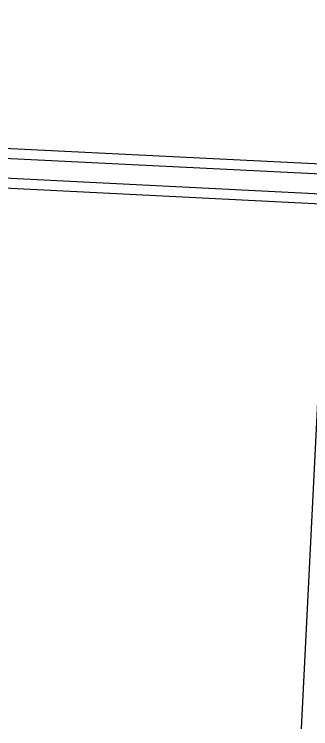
# Model space of a CAD drawing. Extents: x 549999 to 550212, y 1838161 to 1838467.
# Drawn here: x 550101.83 to 550107.74, y 1838230.81 to 1838245.04 of the extents above; entities that cross this region are included whole.
import ezdxf

# ---------------------------------------------------------------- set-up
doc = ezdxf.new("R2010")
doc.units = 0
doc.layers.add('Level 20', color=7, linetype='Continuous')

msp = doc.modelspace()

# ---------------------------------------------------------------- linework, layer by layer
at = {"layer": 'Level 20'}
for p, q in [((550107.55, 1838230.807), (550112.123, 1838322.282)), ((550070.607, 1838243.926), (550131.641, 1838240.875)), ((550070.597, 1838243.726), (550131.631, 1838240.675)), ((550129.369, 1838240.386), (550068.335, 1838243.438)), ((550129.359, 1838240.187), (550068.325, 1838243.238))]:
    msp.add_line(p, q, dxfattribs=at)

doc.saveas('drawing.dxf')
